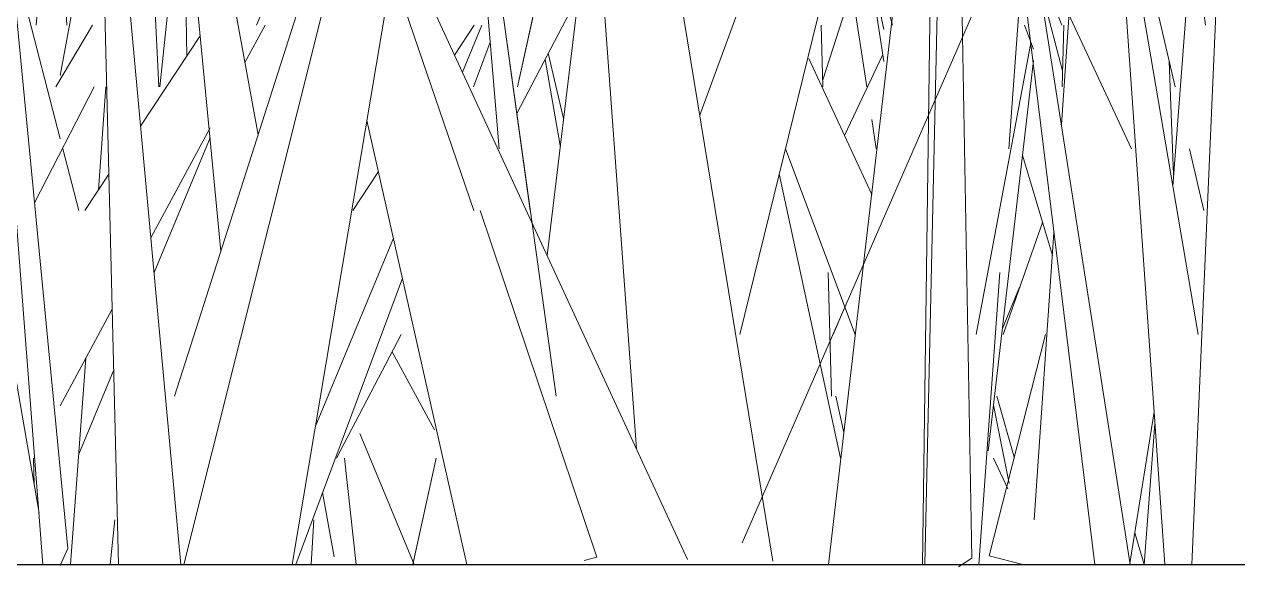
# Model space of a CAD drawing. Header units: millimetres. Extents: x -9575 to 27274, y -4387 to 11354.
# Drawn here: x -6252 to -6197.9, y 3047.9 to 3072.1 of the extents above; entities that cross this region are included whole.
import ezdxf

# ---------------------------------------------------------------- set-up
doc = ezdxf.new("R2010")
doc.units = ezdxf.units.MM
doc.layers.add('G-IMPT', color=8, linetype='Continuous', lineweight=9)

# ---------------------------------------------------------------- blocks, each defined once
blk = doc.blocks.new('Grass Array - 25_dwg-V49-North')
at = {"layer": 'G-IMPT'}
for p, q in [((-6251.143, 3048), (-6256.044, 3111.062)), ((-6254.983, 3100.053), (-6250.034, 3048.716)), ((-6241.614, 3072.065), (-6239.329, 3077.582)), ((-6244.733, 3070.684), (-6244.813, 3077.124)), ((-6245.2, 3076.375), (-6245.934, 3069.306)), ((-6250.373, 3066.993), (-6252.394, 3074.823)), ((-6246.217, 3074.405), (-6245.973, 3069.306)), ((-6230.016, 3068.119), (-6227.272, 3073.366)), ((-6248.929, 3072.065), (-6250.565, 3069.306)), ((-6242.134, 3070.39), (-6241.233, 3072.065)), ((-6231.911, 3072.065), (-6232.789, 3070.723)), ((-6244.136, 3071.59), (-6246.793, 3067.555)), ((-6251.521, 3064.138), (-6248.852, 3069.306)), ((-6246.335, 3062.583), (-6243.694, 3067.49)), ((-6246.185, 3061.029), (-6243.694, 3067.042)), ((-6249.545, 3063.788), (-6250.257, 3066.547)), ((-6248.202, 3065.416), (-6249.274, 3063.788)), ((-6236.183, 3065.538), (-6237.329, 3063.788)), ((-6250.373, 3055.078), (-6248.053, 3059.389)), ((-6238.053, 3052.752), (-6235.167, 3058.27)), ((-6249.544, 3052.919), (-6247.986, 3056.681)), ((-6247.939, 3049.993), (-6248.146, 3048)), ((-6239.179, 3048), (-6239.069, 3049.993)), ((-6250.373, 3047.954), (-6250.034, 3048.716))]:
    blk.add_line(p, q, dxfattribs=at)
blk = doc.blocks.new('Grass Array - 25_dwg-V50-North')
at = {"layer": 'G-IMPT'}
for p, q in [((-6218.598, 3048.153), (-6228.873, 3110.884)), ((-6244.867, 3048), (-6230.138, 3106.72)), ((-6251.307, 3050.293), (-6260.646, 3103.428)), ((-6221.857, 3068.05), (-6209.193, 3102.436)), ((-6203.451, 3101.36), (-6199.298, 3072.065)), ((-6218.598, 3048.153), (-6227.058, 3099.806)), ((-6210.036, 3095.21), (-6204.246, 3048)), ((-6206.424, 3094.161), (-6200.662, 3069.306)), ((-6243.209, 3061.988), (-6246.186, 3092.831)), ((-6211.618, 3092.589), (-6220.072, 3058.27)), ((-6219.962, 3048.967), (-6201.902, 3090.437)), ((-6199.911, 3048), (-6198.085, 3089.802)), ((-6244.99, 3048), (-6248.788, 3089.187)), ((-6211.377, 3088.656), (-6216.114, 3048)), ((-6211.931, 3048), (-6211.377, 3088.656)), ((-6251.449, 3072.065), (-6250.169, 3087.009)), ((-6202.669, 3048), (-6208.724, 3086.8)), ((-6204.482, 3085.787), (-6205.732, 3067.625)), ((-6244.768, 3084.974), (-6241.552, 3067.169)), ((-6232.308, 3084.621), (-6230.802, 3066.547)), ((-6228.265, 3055.511), (-6232.308, 3084.621)), ((-6211.826, 3048), (-6211.008, 3084.551)), ((-6210.35, 3083.1), (-6209.719, 3048.283)), ((-6226.847, 3083), (-6224.679, 3053.156)), ((-6250.075, 3072.065), (-6250.565, 3082.381)), ((-6248.609, 3081.915), (-6247.772, 3048.004)), ((-6211.931, 3048), (-6211.475, 3081.428)), ((-6201.119, 3048), (-6203.381, 3080.269)), ((-6248.556, 3079.761), (-6250.373, 3069.811)), ((-6226.57, 3079.187), (-6228.666, 3061.794)), ((-6229.415, 3063.788), (-6231.381, 3077.947)), ((-6229.982, 3069.306), (-6228.088, 3077.934)), ((-6214.869, 3077.778), (-6213.65, 3071.868)), ((-6222.403, 3048.226), (-6235.955, 3077.582)), ((-6222.403, 3048.226), (-6235.696, 3077.021)), ((-6245.281, 3055.511), (-6238.616, 3076.348)), ((-6214.41, 3069.306), (-6215.486, 3076.289)), ((-6200.759, 3064.878), (-6199.896, 3076.284)), ((-6206.974, 3075.913), (-6202.599, 3066.547)), ((-6235.573, 3074.474), (-6240.036, 3048)), ((-6235.692, 3074.823), (-6231.93, 3063.788)), ((-6216.37, 3069.627), (-6214.698, 3074.823)), ((-6213.65, 3070.438), (-6214.315, 3074.823)), ((-6208.074, 3066.547), (-6207.499, 3074.523)), ((-6206.799, 3074.823), (-6205.718, 3072.065)), ((-6202.402, 3074.527), (-6199.633, 3058.27)), ((-6205.679, 3070.024), (-6206.747, 3074.133)), ((-6229.28, 3072.492), (-6229.979, 3069.306)), ((-6213.261, 3072.065), (-6213.377, 3072.479)), ((-6231.572, 3072.065), (-6232.441, 3069.97)), ((-6216.361, 3069.306), (-6216.438, 3072.065)), ((-6207.373, 3072.065), (-6206.974, 3070.99)), ((-6205.698, 3069.306), (-6205.626, 3072.065)), ((-6231.942, 3069.306), (-6231.198, 3071.304)), ((-6209.533, 3058.27), (-6207.1, 3071.274)), ((-6227.931, 3067.899), (-6228.608, 3070.811)), ((-6215.402, 3067.142), (-6213.698, 3070.752)), ((-6228.754, 3070.531), (-6228.076, 3066.692)), ((-6214.19, 3064.515), (-6216.99, 3070.582)), ((-6207.064, 3069.706), (-6206.974, 3070.486)), ((-6200.725, 3065.391), (-6200.928, 3070.455)), ((-6207.064, 3069.706), (-6208.997, 3053.071)), ((-6248.673, 3064.7), (-6248.333, 3069.306)), ((-6232.236, 3048), (-6236.696, 3067.815)), ((-6213.986, 3066.547), (-6214.186, 3067.849)), ((-6218.026, 3066.547), (-6214.933, 3058.27)), ((-6200.022, 3066.547), (-6199.383, 3063.788)), ((-6207.464, 3066.264), (-6206.133, 3061.785)), ((-6218.309, 3065.428), (-6215.578, 3052.752)), ((-6231.65, 3063.788), (-6226.441, 3048.328)), ((-6206.573, 3063.265), (-6208.331, 3058.27)), ((-6235.514, 3062.564), (-6238.996, 3054.172)), ((-6206.063, 3062.815), (-6206.945, 3049.993)), ((-6215.979, 3055.511), (-6216.132, 3061.029)), ((-6209.41, 3048), (-6208.471, 3061.029)), ((-6239.868, 3048), (-6235.113, 3060.781)), ((-6208.363, 3058.532), (-6207.592, 3060.371)), ((-6215.91, 3058.27), (-6215.384, 3059.478)), ((-6208.946, 3048.386), (-6206.44, 3058.27)), ((-6249.908, 3048), (-6249.227, 3057.207)), ((-6233.68, 3054.014), (-6235.578, 3057.486)), ((-6215.428, 3053.886), (-6215.789, 3055.511)), ((-6207.827, 3052.752), (-6208.603, 3055.511)), ((-6207.827, 3052.752), (-6208.603, 3055.511)), ((-6208.76, 3055.113), (-6208.062, 3051.609)), ((-6201.597, 3054.816), (-6202.676, 3048.045)), ((-6202.035, 3048), (-6201.56, 3054.284)), ((-6237.018, 3053.854), (-6234.584, 3048)), ((-6251.559, 3052.752), (-6251.534, 3051.586)), ((-6237.692, 3052.752), (-6237.17, 3048)), ((-6233.606, 3052.752), (-6234.647, 3048)), ((-6234.641, 3048.082), (-6233.616, 3052.752)), ((-6208.125, 3051.378), (-6208.76, 3052.752)), ((-6238.671, 3051.213), (-6238.152, 3048.339)), ((-6202.458, 3049.415), (-6202.038, 3048)), ((-6227.004, 3048.18), (-6226.441, 3048.328)), ((-6210.312, 3047.903), (-6209.719, 3048.283)), ((-6208.946, 3048.386), (-6207.454, 3048))]:
    blk.add_line(p, q, dxfattribs=at)
blk = doc.blocks.new('Grass Array - Grass Array-V52-North')
for name in ['Grass Array - 25_dwg-V49-North', 'Grass Array - 25_dwg-V50-North']:
    blk.add_blockref(name, (0, 0))

msp = doc.modelspace()

# ---------------------------------------------------------------- linework, layer by layer
msp.add_line((-6653.468, 3048), (-5853.368, 3048))

# ---------------------------------------------------------------- block references
msp.add_blockref('Grass Array - Grass Array-V52-North', (0, 0))

doc.saveas('drawing.dxf')
